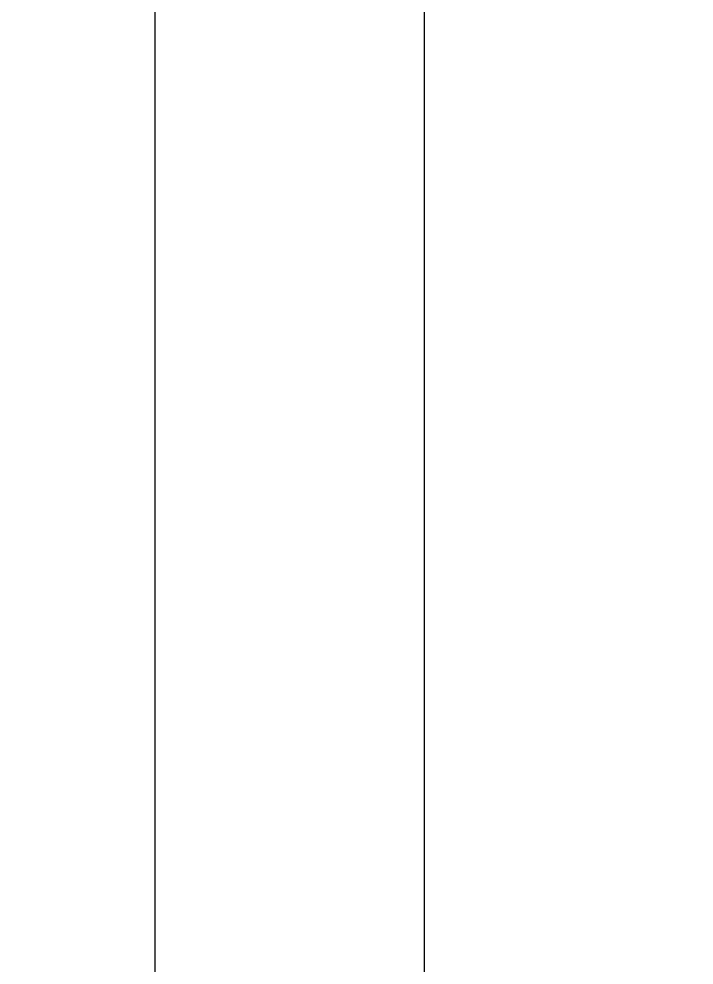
# Model space of a CAD drawing. Header units: millimetres. Extents: x 0 to 69574, y -5 to 41746.
# Drawn here: x 39624.14 to 39649.2, y 32281.76 to 32316.86 of the extents above; entities that cross this region are included whole.
import ezdxf

# ---------------------------------------------------------------- set-up
doc = ezdxf.new("R2010")
doc.units = ezdxf.units.MM
doc.set_wipeout_variables(frame=1)
doc.layers.add('! NO PLOT !', color=7, linetype='Continuous', true_color=0xff75dd, plot=False)
doc.layers.add('000-PI-Oprema', color=30, linetype='Continuous', lineweight=5)
doc.layers.add('000-PI-ORMAR', color=2, linetype='Continuous')

# ---------------------------------------------------------------- blocks, each defined once
blk = doc.blocks.new('DELTA IP 30 - 47506030')
at = {"layer": '000-PI-Oprema'}
for p, q in [((47305.342, 28586.681), (47305.323, 28584.582)), ((47305.333, 28584.582), (47305.351, 28586.681)), ((47305.351, 28586.681), (47305.342, 28586.681)), ((47305.351, 28586.681), (47311.351, 28586.629)), ((47311.323, 28584.529), (47311.341, 28586.629)), ((47311.351, 28586.629), (47311.333, 28584.529)), ((47302.722, 28585.304), (47302.704, 28581.504)), ((47313.922, 28585.206), (47302.722, 28585.304)), ((47313.903, 28581.407), (47313.922, 28585.206)), ((47305.333, 28584.582), (47305.323, 28584.582)), ((47305.333, 28584.582), (47311.333, 28584.529))]:
    blk.add_line(p, q, dxfattribs=at)
blk.add_wipeout([(47259.125, 28642.892), (47320.16, 28642.779), (47320.16, 28587.934), (47259.125, 28587.933)]).dxf.layer = '000-PI-Oprema'
for p, q in [((47302.621, 28599.756), (47302.621, 28608.374)), ((47320.16, 28599.756), (47320.16, 28608.374)), ((47314.134, 28607.897), (47302.934, 28607.995)), ((47302.936, 28608.103), (47314.136, 28608.006)), ((47302.908, 28604.203), (47302.935, 28607.733)), ((47302.935, 28607.733), (47314.135, 28607.635)), ((47314.107, 28604.105), (47314.135, 28607.635)), ((47302.922, 28607.021), (47302.892, 28603.568)), ((47302.922, 28607.021), (47304.672, 28607.006)), ((47304.672, 28607.006), (47304.642, 28603.568)), ((47312.372, 28606.938), (47312.342, 28603.568)), ((47314.122, 28606.923), (47312.372, 28606.938)), ((47314.122, 28606.923), (47314.092, 28603.568)), ((47312.35, 28604.98), (47304.651, 28605.048)), ((47302.901, 28603.608), (47302.908, 28604.203)), ((47302.908, 28604.203), (47314.107, 28604.105)), ((47314.102, 28603.609), (47314.107, 28604.105)), ((47320.16, 28603.624), (47259.125, 28603.62)), ((47302.892, 28603.568), (47302.901, 28603.608)), ((47304.642, 28603.568), (47302.892, 28603.568)), ((47302.901, 28603.608), (47314.102, 28603.609)), ((47304.631, 28603.522), (47304.642, 28603.568)), ((47312.332, 28603.522), (47312.342, 28603.568)), ((47312.342, 28603.568), (47314.092, 28603.568)), ((47314.092, 28603.568), (47314.102, 28603.609)), ((47320.16, 28603.521), (47259.125, 28603.517)), ((47302.621, 28592.521), (47302.621, 28599.756)), ((47320.16, 28599.756), (47302.621, 28599.756)), ((47320.16, 28587.934), (47320.16, 28599.756)), ((47302.621, 28592.521), (47295.216, 28592.484)), ((47320.16, 28587.994), (47259.125, 28587.996)), ((47295.143, 28587.934), (47320.16, 28587.934)), ((47302.706, 28581.504), (47302.762, 28587.934)), ((47302.745, 28587.934), (47302.722, 28585.304)), ((47302.746, 28587.994), (47302.745, 28587.934)), ((47302.746, 28587.994), (47313.946, 28587.994)), ((47302.746, 28587.994), (47302.762, 28587.955)), ((47302.762, 28587.955), (47313.962, 28587.955)), ((47302.762, 28587.934), (47302.762, 28587.955)), ((47313.962, 28587.934), (47313.905, 28581.407)), ((47313.922, 28585.206), (47313.946, 28587.994)), ((47313.946, 28587.994), (47313.962, 28587.955)), ((47313.962, 28587.955), (47313.962, 28587.934))]:
    blk.add_line(p, q, dxfattribs=at)
for centre, major_axis, ratio, start_param, end_param in [((47302.905, 28602.904), (-0.057, -6.5), 0.003812, -2.470773, -2.256762), ((47302.932, 28607.603), (-0.004, -0.5), 0.003812, -3.141559, -2.470773), ((47302.932, 28607.603), (-0.004, -0.5), 0.003812, 1.832629, 3.141626), ((47314.105, 28602.806), (0.057, 6.5), 0.003812, 0.670819, 0.88483), ((47314.132, 28607.506), (0.004, 0.5), 0.003812, 0.000033, 0.670819), ((47314.132, 28607.506), (0.004, 0.5), 0.003812, -1.308964, 0.000033), ((47304.655, 28602.888), (0.057, 6.5), 0.003812, 0.88483, 1.232188), ((47312.355, 28602.821), (-0.057, -6.5), 0.003812, -2.256762, -1.909405), ((47304.635, 28603.088), (0.017, 2), 0.003812, 0.20202, 1.352145), ((47312.335, 28603.021), (-0.017, -2), 0.003812, -2.939572, -1.824151), ((47251.013, 28603.556), (229.219, -0.001), 0.000152, -1.334693, -1.299989)]:
    blk.add_ellipse(centre, major_axis=major_axis, ratio=ratio, start_param=start_param, end_param=end_param, dxfattribs=at)

msp = doc.modelspace()

# ---------------------------------------------------------------- block references
at = {"layer": '000-PI-Oprema', "rotation": 270}
msp.add_blockref('DELTA IP 30 - 47506030', (11040.959, 79619.046), dxfattribs=at)

# ---------------------------------------------------------------- next in the draw order: wipeouts: each hides what was drawn before it
msp.add_wipeout([(39609.672, 32761.404), (40000.16, 32761.404), (39999.672, 30778.904), (39609.66, 30776.904)]).dxf.layer = '000-PI-ORMAR'

# ---------------------------------------------------------------- next in the draw order: linework, layer by layer
at = {"layer": '! NO PLOT !'}
for p, q in [((39629.184, 32749.904), (39629.184, 30788.404)), ((39639.184, 32734.904), (39639.184, 30803.404))]:
    msp.add_line(p, q, dxfattribs=at)

doc.saveas('drawing.dxf')
